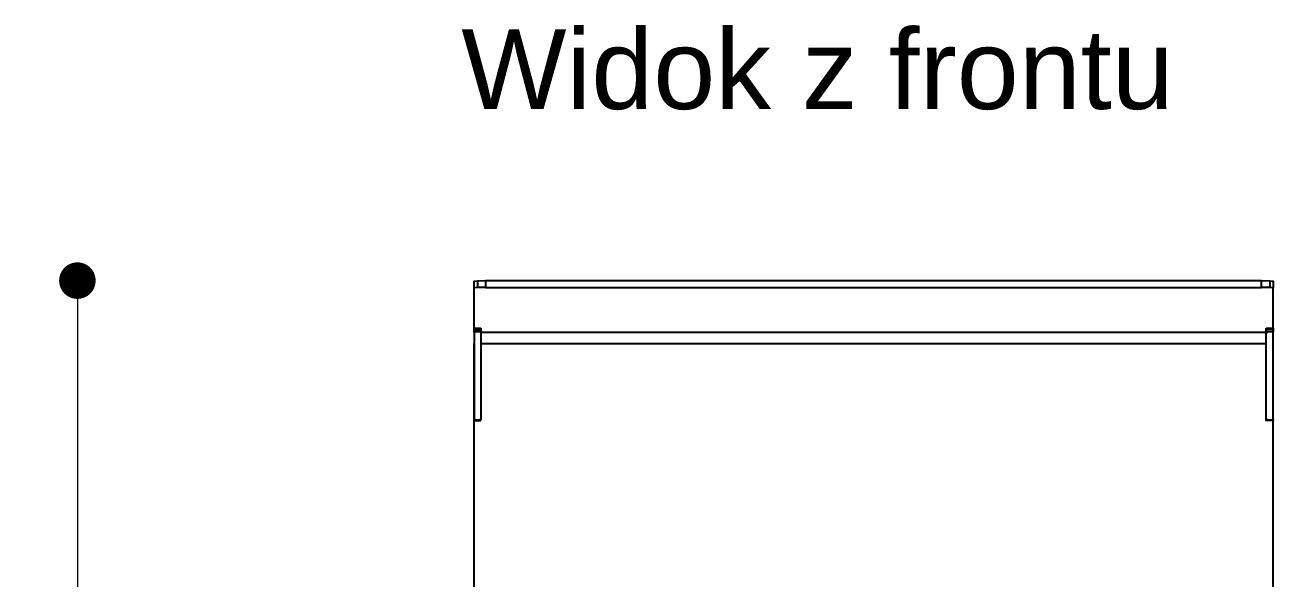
# Model space of a CAD drawing. Header units: millimetres. Extents: x 10366 to 18985, y 24538 to 29685.
# Drawn here: x 11683 to 12230, y 28126 to 28368 of the extents above; entities that cross this region are included whole.
import ezdxf

# ---------------------------------------------------------------- set-up
doc = ezdxf.new("R2010")
doc.units = ezdxf.units.MM
doc.header["$LTSCALE"] = 3
doc.layers.add('DomyÅ›lny', color=7, linetype='Continuous')
doc.styles.get("Standard").update_dxf_attribs({"font": 'arial.ttf'})
doc.dimstyles.new('MATEUSZ', dxfattribs={"dimtxt": 35, "dimasz": 16, "dimexe": 0.18, "dimexo": 0.0625, "dimgap": 0.09, "dimtad": 0, "dimdec": 0, "dimdsep": 46, "dimtxsty": 'Standard', "dimblk": 'DOT', "dimcen": 0.09, "dimse1": 1, "dimse2": 1, "dimadec": 0, "dimazin": 0, "dimtfac": 1, "dimtdec": 0, "dimtofl": 0, "dimtmove": 0, "dimatfit": 3, "dimfxl": 1, "dimtolj": 1, "dimtzin": 0, "dimlwd": 9, "dimlwe": 9, "dimarcsym": 0})

# ---------------------------------------------------------------- blocks, each defined once
blk = doc.blocks.new('_Dot')
at = {"color": 0, "linetype": 'ByBlock', "lineweight": -2}
blk.add_line((-0.5, 0), (-1, 0), dxfattribs=at)
at = {"color": 0, "linetype": 'ByBlock', "const_width": 0.5}
blk.add_lwpolyline([(-0.25, 0, 1), (0.25, 0, 1)], format="xyb", close=True, dxfattribs=at)
blk = doc.blocks.new('*D23')
at = {"color": 0, "lineweight": 9, "transparency": 16777216}
for p, q in [((11706.05, 28239.95), (11706.05, 27808.52)), ((11706.05, 27299.95), (11706.05, 27731.37))]:
    blk.add_line(p, q, dxfattribs=at)
at = {"layer": 'Defpoints', "color": 0, "transparency": 16777216}
for p in [(11884.84, 28255.95), (11706.05, 27283.95), (11904.91, 27283.95)]:
    blk.add_point(p, dxfattribs=at)
at = {"color": 0, "lineweight": 9, "transparency": 16777216, "xscale": 16, "yscale": 16, "zscale": 16}
for p, rotation in [((11706.05, 28255.95), 90), ((11706.05, 27283.95), 270)]:
    blk.add_blockref('_Dot', p, dxfattribs=dict(at, rotation=rotation))
at = {"color": 0, "transparency": 16777216, "insert": (11706.05, 27769.95), "char_height": 35, "attachment_point": 5, "rotation": 90}
blk.add_mtext('\\A1;972', dxfattribs=at)

msp = doc.modelspace()

# ---------------------------------------------------------------- linework, layer by layer
at = {"layer": 'DomyÅ›lny'}
for p, q in [((11879.81, 28252.69), (11879.81, 28255.69)), ((11881.29, 28255.87), (11881.29, 28252.88)), ((11884.84, 28255.95), (12224.78, 28255.95)), ((11884.84, 28255.95), (11884.84, 28252.95)), ((12224.78, 28252.95), (12224.78, 28255.95)), ((12228.34, 28255.87), (12228.34, 28252.88)), ((12229.81, 28255.69), (12229.81, 28252.69)), ((11879.81, 28233.44), (11879.81, 28252.69)), ((11884.84, 28252.95), (12224.78, 28252.95)), ((12229.81, 28233.44), (12229.81, 28252.69)), ((11879.81, 28235.15), (11882.81, 28235.15)), ((11879.81, 28234.57), (11882.81, 28234.57)), ((11882.81, 28233.46), (11879.81, 28233.46)), ((11879.81, 28233.46), (11879.81, 28194.95)), ((11882.74, 28233.44), (12227.48, 28233.44)), ((11882.81, 28233.46), (11882.81, 28194.95)), ((12226.81, 28235.15), (12229.81, 28235.15)), ((12229.81, 28234.57), (12226.81, 28234.57)), ((12229.81, 28233.46), (12226.81, 28233.46)), ((12226.81, 28195), (12226.81, 28233.46)), ((12229.81, 28195), (12229.81, 28233.46)), ((11879.81, 28093.72), (11879.81, 28228.42)), ((11882.81, 28228.42), (12226.81, 28228.42)), ((12229.81, 28093.72), (12229.81, 28228.42)), ((11879.81, 28194.95), (11882.81, 28194.95)), ((12226.81, 28195), (12229.81, 28195)), ((11879.81, 28194.71), (11882.81, 28194.71)), ((11882.81, 28194.64), (11879.81, 28194.64)), ((12229.81, 28194.69), (12226.81, 28194.69))]:
    msp.add_line(p, q, dxfattribs=at)
for points in [[(11879.81, 28255.69, 0), (11879.81, 28255.69, 0), (11879.81, 28255.69, 0), (11879.81, 28255.69, 0), (11879.81, 28255.69, 0), (11879.82, 28255.7, 0), (11879.82, 28255.7, 0), (11879.82, 28255.7, 0), (11879.82, 28255.7, 0), (11879.83, 28255.71, 0), (11879.85, 28255.72, 0), (11879.88, 28255.73, 0), (11879.99, 28255.76, 0), (11881.29, 28255.87, 0)], [(11881.29, 28255.87, 0), (11884.84, 28255.95, 0)], [(12224.78, 28255.95, 0), (12228.34, 28255.87, 0)], [(12228.34, 28255.87, 0), (12229.46, 28255.78, 0), (12229.73, 28255.74, 0), (12229.77, 28255.72, 0), (12229.79, 28255.71, 0), (12229.8, 28255.71, 0), (12229.81, 28255.7, 0), (12229.81, 28255.7, 0), (12229.81, 28255.7, 0), (12229.81, 28255.69, 0), (12229.81, 28255.69, 0), (12229.81, 28255.69, 0), (12229.81, 28255.69, 0), (12229.81, 28255.69, 0)], [(11881.29, 28252.88, 0), (11880.2, 28252.79, 0), (11879.91, 28252.74, 0), (11879.87, 28252.73, 0), (11879.84, 28252.72, 0), (11879.83, 28252.71, 0), (11879.82, 28252.71, 0), (11879.82, 28252.7, 0), (11879.82, 28252.7, 0), (11879.81, 28252.7, 0), (11879.81, 28252.7, 0), (11879.81, 28252.69, 0), (11879.81, 28252.69, 0), (11879.81, 28252.69, 0)], [(11884.84, 28252.95, 0), (11881.29, 28252.88, 0)], [(12228.34, 28252.88, 0), (12224.78, 28252.95, 0)], [(12229.81, 28252.69, 0), (12229.81, 28252.69, 0), (12229.81, 28252.69, 0), (12229.81, 28252.7, 0), (12229.81, 28252.7, 0), (12229.81, 28252.7, 0), (12229.81, 28252.7, 0), (12229.81, 28252.71, 0), (12229.8, 28252.71, 0), (12229.79, 28252.72, 0), (12229.78, 28252.72, 0), (12229.75, 28252.73, 0), (12229.64, 28252.76, 0), (12228.34, 28252.88, 0)], [(11879.81, 28234.57, 0), (11879.81, 28235.01, 0), (11879.81, 28235.12, 0), (11879.81, 28235.15, 0), (11879.81, 28235.15, 0), (11879.81, 28235.15, 0), (11879.81, 28235.15, 0), (11879.81, 28235.15, 0), (11879.81, 28235.15, 0), (11879.81, 28235.15, 0), (11879.81, 28235.15, 0), (11879.81, 28235.15, 0), (11879.81, 28235.15, 0), (11879.81, 28235.15, 0), (11879.81, 28235.15, 0), (11879.81, 28235.15, 0), (11879.81, 28235.15, 0), (11879.81, 28235.15, 0), (11879.81, 28235.15, 0), (11879.81, 28235.15, 0)], [(11879.81, 28233.46, 0), (11879.81, 28234.57, 0)], [(11882.81, 28235.15, 0), (11882.81, 28235.15, 0), (11882.81, 28235.15, 0), (11882.81, 28235.15, 0), (11882.81, 28235.15, 0), (11882.81, 28235.15, 0), (11882.81, 28235.15, 0), (11882.81, 28235.15, 0), (11882.81, 28235.15, 0), (11882.81, 28235.15, 0), (11882.81, 28235.15, 0), (11882.81, 28235.15, 0), (11882.81, 28235.15, 0), (11882.81, 28235.15, 0), (11882.81, 28235.15, 0), (11882.81, 28235.15, 0), (11882.81, 28235.15, 0), (11882.81, 28235.15, 0), (11882.81, 28235.15, 0), (11882.81, 28235.15, 0), (11882.81, 28235.15, 0), (11882.81, 28235.15, 0), (11882.81, 28235.15, 0), (11882.81, 28235.15, 0), (11882.81, 28235.13, 0), (11882.81, 28235.08, 0), (11882.81, 28234.57, 0)], [(11882.81, 28234.57, 0), (11882.81, 28233.46, 0)], [(12226.81, 28234.57, 0), (12226.81, 28235, 0), (12226.81, 28235.12, 0), (12226.81, 28235.14, 0), (12226.81, 28235.15, 0), (12226.81, 28235.15, 0), (12226.81, 28235.15, 0), (12226.81, 28235.15, 0), (12226.81, 28235.15, 0), (12226.81, 28235.15, 0), (12226.81, 28235.15, 0), (12226.81, 28235.15, 0), (12226.81, 28235.15, 0), (12226.81, 28235.15, 0), (12226.81, 28235.15, 0), (12226.81, 28235.15, 0), (12226.81, 28235.15, 0), (12226.81, 28235.15, 0), (12226.81, 28235.15, 0), (12226.81, 28235.15, 0), (12226.81, 28235.15, 0)], [(12226.81, 28233.46, 0), (12226.81, 28234.57, 0)], [(12229.81, 28235.15, 0), (12229.81, 28235.15, 0), (12229.81, 28235.15, 0), (12229.81, 28235.15, 0), (12229.81, 28235.15, 0), (12229.81, 28235.15, 0), (12229.81, 28235.15, 0), (12229.81, 28235.15, 0), (12229.81, 28235.15, 0), (12229.81, 28235.15, 0), (12229.81, 28235.15, 0), (12229.81, 28235.15, 0), (12229.81, 28235.15, 0), (12229.81, 28235.15, 0), (12229.81, 28235.15, 0), (12229.81, 28235.15, 0), (12229.81, 28235.15, 0), (12229.81, 28235.15, 0), (12229.81, 28235.15, 0), (12229.81, 28235.15, 0), (12229.81, 28235.15, 0), (12229.81, 28235.15, 0), (12229.81, 28235.15, 0), (12229.81, 28235.14, 0), (12229.81, 28235.13, 0), (12229.81, 28235.07, 0), (12229.81, 28234.57, 0)], [(12229.81, 28234.57, 0), (12229.81, 28233.46, 0)], [(11879.81, 28195.64, 0), (11879.81, 28194.71, 0)], [(11882.81, 28194.71, 0), (11882.81, 28195.08, 0), (11882.81, 28195.64, 0)], [(12226.81, 28195.69, 0), (12226.81, 28194.76, 0)], [(12226.81, 28194.76, 0), (12226.81, 28194.69, 0), (12226.81, 28194.69, 0), (12226.81, 28194.69, 0), (12226.81, 28194.69, 0), (12226.81, 28194.69, 0), (12226.81, 28194.69, 0), (12226.81, 28194.69, 0), (12226.81, 28194.69, 0), (12226.81, 28194.69, 0), (12226.81, 28194.69, 0), (12226.81, 28194.69, 0), (12226.81, 28194.69, 0), (12226.81, 28194.69, 0), (12226.81, 28194.69, 0), (12226.81, 28194.69, 0), (12226.81, 28194.69, 0), (12226.81, 28194.69, 0), (12226.81, 28194.69, 0), (12226.81, 28194.69, 0), (12226.81, 28194.69, 0), (12226.81, 28194.73, 0), (12226.81, 28195, 0)], [(12229.81, 28194.76, 0), (12229.81, 28195.13, 0), (12229.81, 28195.69, 0)], [(12229.81, 28195, 0), (12229.81, 28194.71, 0), (12229.81, 28194.69, 0), (12229.81, 28194.69, 0), (12229.81, 28194.69, 0), (12229.81, 28194.69, 0), (12229.81, 28194.69, 0), (12229.81, 28194.69, 0), (12229.81, 28194.69, 0), (12229.81, 28194.69, 0), (12229.81, 28194.69, 0), (12229.81, 28194.69, 0), (12229.81, 28194.69, 0), (12229.81, 28194.69, 0), (12229.81, 28194.69, 0), (12229.81, 28194.69, 0), (12229.81, 28194.69, 0), (12229.81, 28194.69, 0), (12229.81, 28194.69, 0), (12229.81, 28194.69, 0), (12229.81, 28194.69, 0), (12229.81, 28194.69, 0), (12229.81, 28194.69, 0), (12229.81, 28194.69, 0), (12229.81, 28194.7, 0), (12229.81, 28194.76, 0)]]:
    msp.add_polyline3d(points, dxfattribs=at)

# ---------------------------------------------------------------- texts
msp.add_text('Widok z frontu', height=34.9616).set_placement((11874.21, 28331.09))

# ---------------------------------------------------------------- dimensions: what is measured, and where the dimension line sits
dim = msp.add_linear_dim(base=(11706.05, 27283.95), p1=(11884.84, 28255.95), p2=(11904.91, 27283.95), angle=90, dimstyle='MATEUSZ')
dim.commit()
dim.dimension.update_dxf_attribs({"geometry": '*D23', "text_midpoint": (11706.05, 27769.95)})

doc.saveas('drawing.dxf')
